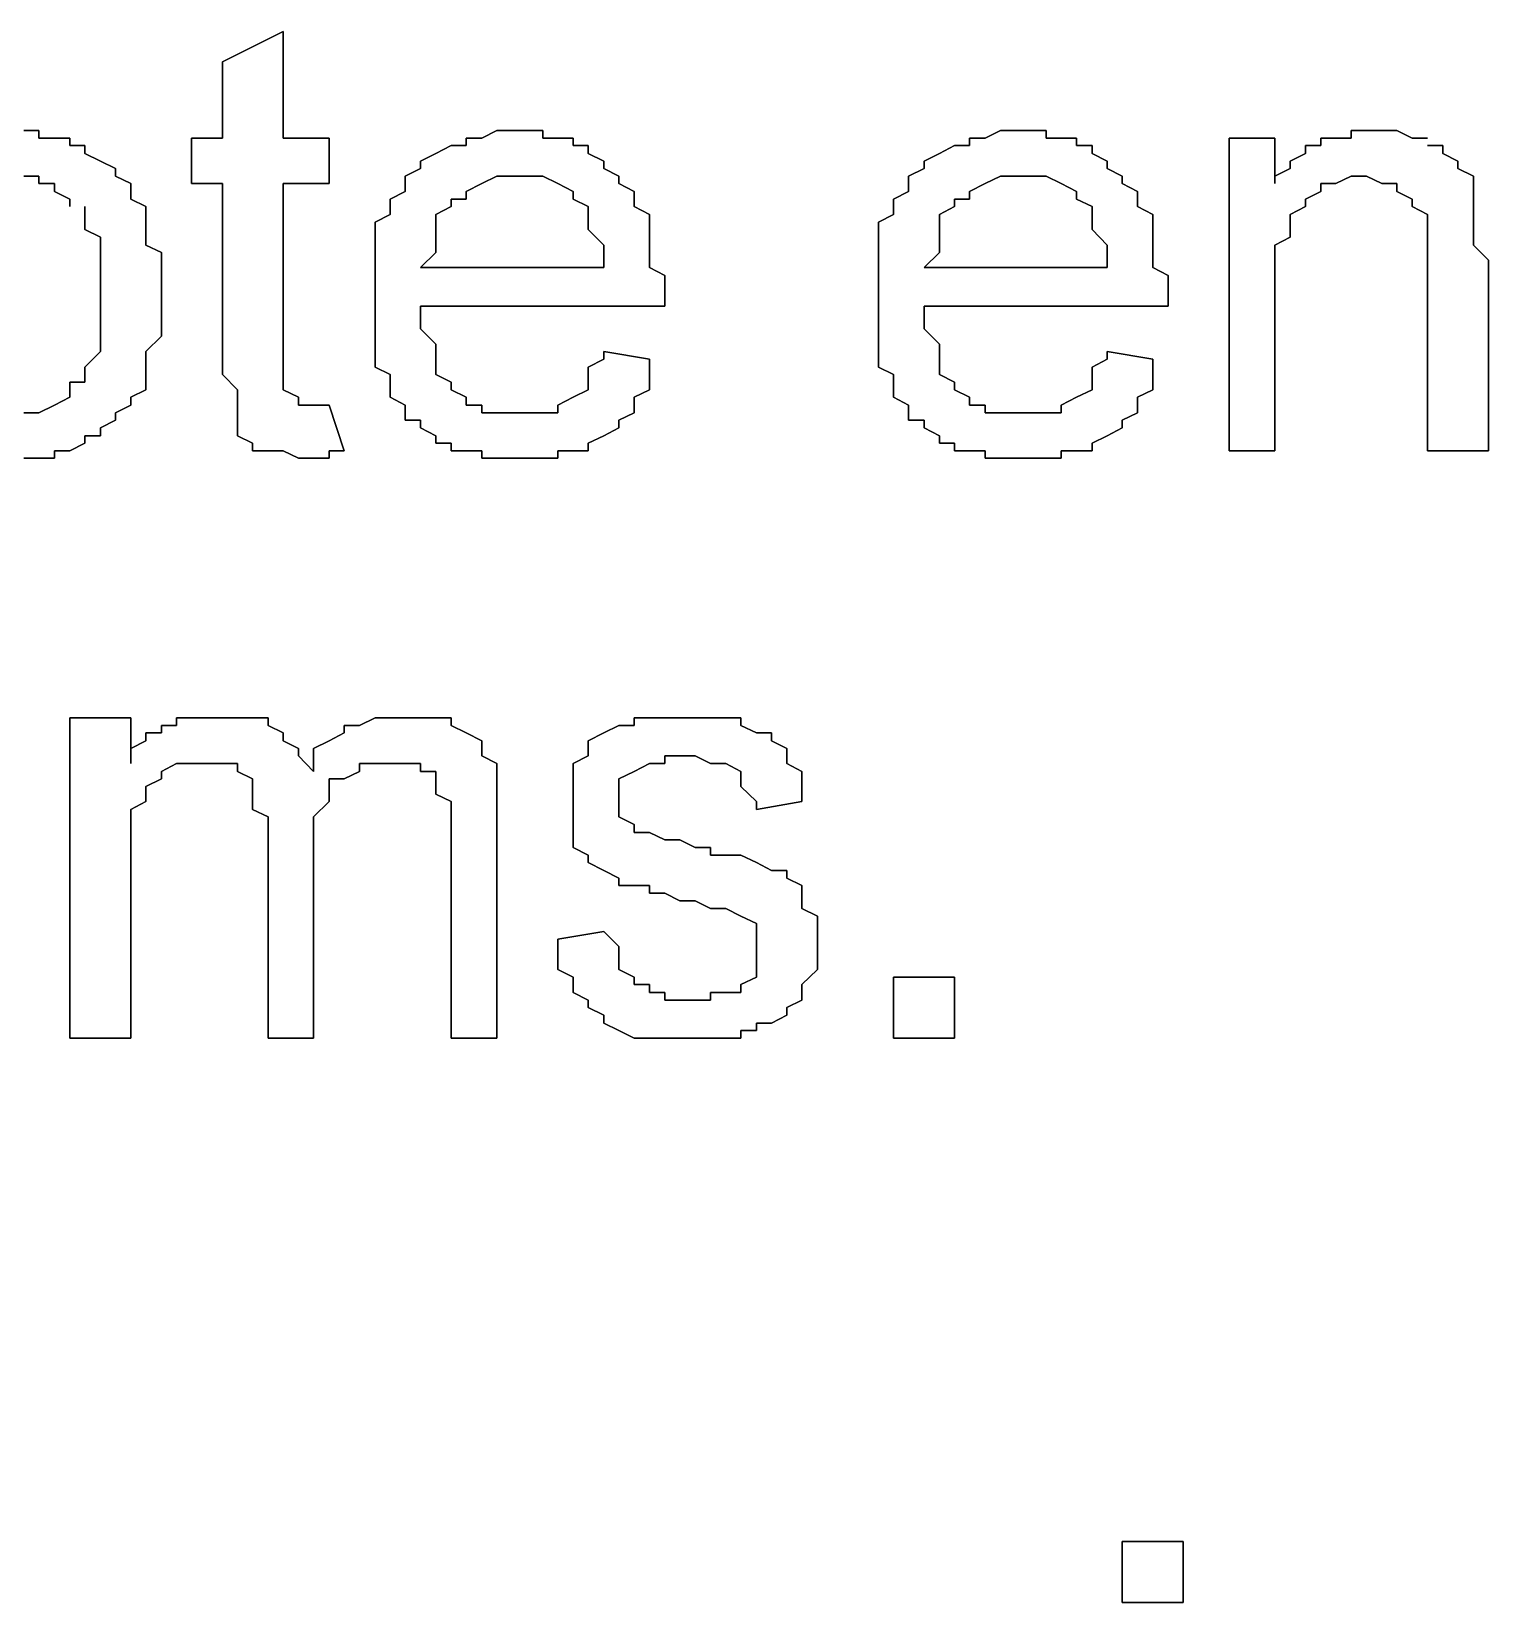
# Model space of a CAD drawing. Header units: metres. Extents: x 2.9 to 42.8, y 1.7 to 28.7.
# Drawn here: x 38.6626 to 38.9996, y 23.7014 to 24.0647 of the extents above; entities that cross this region are included whole.
import ezdxf

# ---------------------------------------------------------------- set-up
doc = ezdxf.new("R2010")
doc.units = ezdxf.units.M
doc.layers.add('GRIS', color=8, linetype='Continuous')

msp = doc.modelspace()

# ---------------------------------------------------------------- linework, layer by layer
at = {"layer": 'GRIS', "lineweight": -3}
for points in [[(38.7209, 24.0647), (38.7068, 24.0577), (38.7209, 24.0647)], [(38.7209, 24.04), (38.7209, 24.0647), (38.7209, 24.04)], [(38.7068, 24.0577), (38.7068, 24.04), (38.7068, 24.0577)], [(38.6644, 24.0418), (38.6609, 24.0418), (38.6644, 24.0418)], [(38.6644, 24.04), (38.6644, 24.0418), (38.6644, 24.04)], [(38.668, 24.04), (38.6644, 24.04), (38.668, 24.04)], [(38.6715, 24.04), (38.668, 24.04), (38.6715, 24.04)], [(38.6715, 24.0383), (38.6715, 24.04), (38.6715, 24.0383)], [(38.7068, 24.04), (38.6997, 24.04), (38.7068, 24.04)], [(38.6997, 24.04), (38.6997, 24.0295), (38.6997, 24.04)], [(38.7315, 24.04), (38.7209, 24.04), (38.7315, 24.04)], [(38.7315, 24.0295), (38.7315, 24.04), (38.7315, 24.0295)], [(38.7668, 24.04), (38.7632, 24.04), (38.7668, 24.04)], [(38.7632, 24.04), (38.7632, 24.0383), (38.7632, 24.04)], [(38.7703, 24.0418), (38.7668, 24.04), (38.7703, 24.0418)], [(38.7738, 24.0418), (38.7703, 24.0418), (38.7738, 24.0418)], [(38.7773, 24.0418), (38.7738, 24.0418), (38.7773, 24.0418)], [(38.7809, 24.0418), (38.7773, 24.0418), (38.7809, 24.0418)], [(38.7809, 24.04), (38.7809, 24.0418), (38.7809, 24.04)], [(38.7844, 24.04), (38.7809, 24.04), (38.7844, 24.04)], [(38.7879, 24.04), (38.7844, 24.04), (38.7879, 24.04)], [(38.7879, 24.0383), (38.7879, 24.04), (38.7879, 24.0383)], [(38.8832, 24.04), (38.8796, 24.04), (38.8832, 24.04)], [(38.8796, 24.04), (38.8796, 24.0383), (38.8796, 24.04)], [(38.8867, 24.0418), (38.8832, 24.04), (38.8867, 24.0418)], [(38.8902, 24.0418), (38.8867, 24.0418), (38.8902, 24.0418)], [(38.8937, 24.0418), (38.8902, 24.0418), (38.8937, 24.0418)], [(38.8973, 24.0418), (38.8937, 24.0418), (38.8973, 24.0418)], [(38.8973, 24.04), (38.8973, 24.0418), (38.8973, 24.04)], [(38.9008, 24.04), (38.8973, 24.04), (38.9008, 24.04)], [(38.9043, 24.04), (38.9008, 24.04), (38.9043, 24.04)], [(38.9043, 24.0383), (38.9043, 24.04), (38.9043, 24.0383)], [(38.9502, 24.04), (38.9396, 24.04), (38.9502, 24.04)], [(38.9396, 24.04), (38.9396, 23.9677), (38.9396, 24.04)], [(38.9502, 24.0295), (38.9502, 24.04), (38.9502, 24.0295)], [(38.9643, 24.04), (38.9608, 24.04), (38.9643, 24.04)], [(38.9608, 24.04), (38.9608, 24.0383), (38.9608, 24.04)], [(38.9678, 24.04), (38.9643, 24.04), (38.9678, 24.04)], [(38.9714, 24.0418), (38.9678, 24.0418), (38.9714, 24.0418)], [(38.9678, 24.0418), (38.9678, 24.04), (38.9678, 24.0418)], [(38.9749, 24.0418), (38.9714, 24.0418), (38.9749, 24.0418)], [(38.9784, 24.0418), (38.9749, 24.0418), (38.9784, 24.0418)], [(38.9819, 24.04), (38.9784, 24.0418), (38.9819, 24.04)], [(38.9855, 24.04), (38.9819, 24.04), (38.9855, 24.04)], [(38.675, 24.0383), (38.6715, 24.0383), (38.675, 24.0383)], [(38.675, 24.0365), (38.675, 24.0383), (38.675, 24.0365)], [(38.6786, 24.0347), (38.675, 24.0365), (38.6786, 24.0347)], [(38.7562, 24.0365), (38.7526, 24.0347), (38.7562, 24.0365)], [(38.7597, 24.0383), (38.7562, 24.0365), (38.7597, 24.0383)], [(38.7632, 24.0383), (38.7597, 24.0383), (38.7632, 24.0383)], [(38.7914, 24.0383), (38.7879, 24.0383), (38.7914, 24.0383)], [(38.7914, 24.0365), (38.7914, 24.0383), (38.7914, 24.0365)], [(38.795, 24.0347), (38.7914, 24.0365), (38.795, 24.0347)], [(38.8726, 24.0365), (38.8691, 24.0347), (38.8726, 24.0365)], [(38.8761, 24.0383), (38.8726, 24.0365), (38.8761, 24.0383)], [(38.8796, 24.0383), (38.8761, 24.0383), (38.8796, 24.0383)], [(38.9079, 24.0383), (38.9043, 24.0383), (38.9079, 24.0383)], [(38.9079, 24.0365), (38.9079, 24.0383), (38.9079, 24.0365)], [(38.9114, 24.0347), (38.9079, 24.0365), (38.9114, 24.0347)], [(38.9573, 24.0365), (38.9537, 24.0347), (38.9573, 24.0365)], [(38.9608, 24.0383), (38.9573, 24.0383), (38.9608, 24.0383)], [(38.9573, 24.0383), (38.9573, 24.0365), (38.9573, 24.0383)], [(38.989, 24.0383), (38.9855, 24.0383), (38.989, 24.0383)], [(38.989, 24.0365), (38.989, 24.0383), (38.989, 24.0365)], [(38.9925, 24.0347), (38.989, 24.0365), (38.9925, 24.0347)], [(38.6821, 24.033), (38.6786, 24.0347), (38.6821, 24.033)], [(38.6821, 24.0312), (38.6821, 24.033), (38.6821, 24.0312)], [(38.7526, 24.033), (38.7491, 24.0312), (38.7526, 24.033)], [(38.7526, 24.0347), (38.7526, 24.033), (38.7526, 24.0347)], [(38.795, 24.033), (38.795, 24.0347), (38.795, 24.033)], [(38.7985, 24.0312), (38.795, 24.033), (38.7985, 24.0312)], [(38.8691, 24.033), (38.8655, 24.0312), (38.8691, 24.033)], [(38.8691, 24.0347), (38.8691, 24.033), (38.8691, 24.0347)], [(38.9114, 24.033), (38.9114, 24.0347), (38.9114, 24.033)], [(38.9149, 24.0312), (38.9114, 24.033), (38.9149, 24.0312)], [(38.9537, 24.033), (38.9502, 24.0312), (38.9537, 24.033)], [(38.9537, 24.0347), (38.9537, 24.033), (38.9537, 24.0347)], [(38.9925, 24.033), (38.9925, 24.0347), (38.9925, 24.033)], [(38.9961, 24.0312), (38.9925, 24.033), (38.9961, 24.0312)], [(38.6609, 24.0312), (38.6644, 24.0312), (38.6609, 24.0312)], [(38.6644, 24.0312), (38.6644, 24.0295), (38.6644, 24.0312)], [(38.6644, 24.0295), (38.668, 24.0295), (38.6644, 24.0295)], [(38.668, 24.0295), (38.668, 24.0277), (38.668, 24.0295)], [(38.6856, 24.0295), (38.6821, 24.0312), (38.6856, 24.0295)], [(38.6856, 24.0277), (38.6856, 24.0295), (38.6856, 24.0277)], [(38.6997, 24.0295), (38.7068, 24.0295), (38.6997, 24.0295)], [(38.7068, 24.0295), (38.7068, 23.9889), (38.7068, 24.0295)], [(38.7209, 23.9871), (38.7209, 24.0295), (38.7209, 23.9871)], [(38.7209, 24.0295), (38.7315, 24.0295), (38.7209, 24.0295)], [(38.7491, 24.0312), (38.7491, 24.0295), (38.7491, 24.0312)], [(38.7491, 24.0295), (38.7491, 24.0277), (38.7491, 24.0295)], [(38.7632, 24.0277), (38.7668, 24.0295), (38.7632, 24.0277)], [(38.7668, 24.0295), (38.7703, 24.0312), (38.7668, 24.0295)], [(38.7703, 24.0312), (38.7738, 24.0312), (38.7703, 24.0312)], [(38.7738, 24.0312), (38.7773, 24.0312), (38.7738, 24.0312)], [(38.7773, 24.0312), (38.7809, 24.0312), (38.7773, 24.0312)], [(38.7809, 24.0312), (38.7844, 24.0295), (38.7809, 24.0312)], [(38.7844, 24.0295), (38.7879, 24.0277), (38.7844, 24.0295)], [(38.7985, 24.0295), (38.7985, 24.0312), (38.7985, 24.0295)], [(38.802, 24.0277), (38.7985, 24.0295), (38.802, 24.0277)], [(38.8655, 24.0312), (38.8655, 24.0295), (38.8655, 24.0312)], [(38.8655, 24.0295), (38.8655, 24.0277), (38.8655, 24.0295)], [(38.8796, 24.0277), (38.8832, 24.0295), (38.8796, 24.0277)], [(38.8832, 24.0295), (38.8867, 24.0312), (38.8832, 24.0295)], [(38.8867, 24.0312), (38.8902, 24.0312), (38.8867, 24.0312)], [(38.8902, 24.0312), (38.8937, 24.0312), (38.8902, 24.0312)], [(38.8937, 24.0312), (38.8973, 24.0312), (38.8937, 24.0312)], [(38.8973, 24.0312), (38.9008, 24.0295), (38.8973, 24.0312)], [(38.9008, 24.0295), (38.9043, 24.0277), (38.9008, 24.0295)], [(38.9149, 24.0295), (38.9149, 24.0312), (38.9149, 24.0295)], [(38.9184, 24.0277), (38.9149, 24.0295), (38.9184, 24.0277)], [(38.9502, 24.0312), (38.9502, 24.0295), (38.9502, 24.0312)], [(38.9608, 24.0277), (38.9608, 24.0295), (38.9608, 24.0277)], [(38.9608, 24.0295), (38.9643, 24.0295), (38.9608, 24.0295)], [(38.9643, 24.0295), (38.9678, 24.0312), (38.9643, 24.0295)], [(38.9678, 24.0312), (38.9714, 24.0312), (38.9678, 24.0312)], [(38.9714, 24.0312), (38.9749, 24.0295), (38.9714, 24.0312)], [(38.9749, 24.0295), (38.9784, 24.0295), (38.9749, 24.0295)], [(38.9784, 24.0295), (38.9784, 24.0277), (38.9784, 24.0295)], [(38.9961, 24.0295), (38.9961, 24.0312), (38.9961, 24.0295)], [(38.9961, 24.0259), (38.9961, 24.0295), (38.9961, 24.0259)], [(38.668, 24.0277), (38.6715, 24.0259), (38.668, 24.0277)], [(38.6715, 24.0259), (38.6715, 24.0242), (38.6715, 24.0259)], [(38.6856, 24.0259), (38.6856, 24.0277), (38.6856, 24.0259)], [(38.6891, 24.0242), (38.6856, 24.0259), (38.6891, 24.0242)], [(38.7491, 24.0277), (38.7456, 24.0259), (38.7491, 24.0277)], [(38.7456, 24.0259), (38.7456, 24.0242), (38.7456, 24.0259)], [(38.7597, 24.0242), (38.7597, 24.0259), (38.7597, 24.0242)], [(38.7597, 24.0259), (38.7632, 24.0259), (38.7597, 24.0259)], [(38.7632, 24.0259), (38.7632, 24.0277), (38.7632, 24.0259)], [(38.7879, 24.0277), (38.7879, 24.0259), (38.7879, 24.0277)], [(38.7879, 24.0259), (38.7914, 24.0242), (38.7879, 24.0259)], [(38.802, 24.0259), (38.802, 24.0277), (38.802, 24.0259)], [(38.802, 24.0242), (38.802, 24.0259), (38.802, 24.0242)], [(38.8655, 24.0277), (38.862, 24.0259), (38.8655, 24.0277)], [(38.862, 24.0259), (38.862, 24.0242), (38.862, 24.0259)], [(38.8761, 24.0242), (38.8761, 24.0259), (38.8761, 24.0242)], [(38.8761, 24.0259), (38.8796, 24.0259), (38.8761, 24.0259)], [(38.8796, 24.0259), (38.8796, 24.0277), (38.8796, 24.0259)], [(38.9043, 24.0277), (38.9043, 24.0259), (38.9043, 24.0277)], [(38.9043, 24.0259), (38.9079, 24.0242), (38.9043, 24.0259)], [(38.9184, 24.0259), (38.9184, 24.0277), (38.9184, 24.0259)], [(38.9184, 24.0242), (38.9184, 24.0259), (38.9184, 24.0242)], [(38.9573, 24.0259), (38.9608, 24.0277), (38.9573, 24.0259)], [(38.9573, 24.0242), (38.9573, 24.0259), (38.9573, 24.0242)], [(38.9784, 24.0277), (38.9819, 24.0259), (38.9784, 24.0277)], [(38.9819, 24.0259), (38.9819, 24.0242), (38.9819, 24.0259)], [(38.9961, 24.0242), (38.9961, 24.0259), (38.9961, 24.0242)], [(38.675, 24.0242), (38.675, 24.0224), (38.675, 24.0242)], [(38.675, 24.0224), (38.675, 24.0206), (38.675, 24.0224)], [(38.6891, 24.0224), (38.6891, 24.0242), (38.6891, 24.0224)], [(38.6891, 24.0206), (38.6891, 24.0224), (38.6891, 24.0206)], [(38.7456, 24.0224), (38.7421, 24.0206), (38.7456, 24.0224)], [(38.7456, 24.0242), (38.7456, 24.0224), (38.7456, 24.0242)], [(38.7562, 24.0224), (38.7597, 24.0242), (38.7562, 24.0224)], [(38.7562, 24.0206), (38.7562, 24.0224), (38.7562, 24.0206)], [(38.7914, 24.0242), (38.7914, 24.0224), (38.7914, 24.0242)], [(38.7914, 24.0224), (38.7914, 24.0206), (38.7914, 24.0224)], [(38.8056, 24.0224), (38.802, 24.0242), (38.8056, 24.0224)], [(38.8056, 24.0206), (38.8056, 24.0224), (38.8056, 24.0206)], [(38.862, 24.0224), (38.8585, 24.0206), (38.862, 24.0224)], [(38.862, 24.0242), (38.862, 24.0224), (38.862, 24.0242)], [(38.8726, 24.0224), (38.8761, 24.0242), (38.8726, 24.0224)], [(38.8726, 24.0206), (38.8726, 24.0224), (38.8726, 24.0206)], [(38.9079, 24.0242), (38.9079, 24.0224), (38.9079, 24.0242)], [(38.9079, 24.0224), (38.9079, 24.0206), (38.9079, 24.0224)], [(38.922, 24.0224), (38.9184, 24.0242), (38.922, 24.0224)], [(38.922, 24.0206), (38.922, 24.0224), (38.922, 24.0206)], [(38.9537, 24.0224), (38.9573, 24.0242), (38.9537, 24.0224)], [(38.9537, 24.0206), (38.9537, 24.0224), (38.9537, 24.0206)], [(38.9819, 24.0242), (38.9855, 24.0224), (38.9819, 24.0242)], [(38.9855, 24.0224), (38.9855, 24.0206), (38.9855, 24.0224)], [(38.9961, 24.0224), (38.9961, 24.0242), (38.9961, 24.0224)], [(38.9961, 24.0206), (38.9961, 24.0224), (38.9961, 24.0206)], [(38.675, 24.0206), (38.675, 24.0189), (38.675, 24.0206)], [(38.675, 24.0189), (38.6786, 24.0171), (38.675, 24.0189)], [(38.6891, 24.0189), (38.6891, 24.0206), (38.6891, 24.0189)], [(38.6891, 24.0153), (38.6891, 24.0189), (38.6891, 24.0153)], [(38.7421, 24.0206), (38.7421, 24.0189), (38.7421, 24.0206)], [(38.7421, 24.0189), (38.7421, 24.0153), (38.7421, 24.0189)], [(38.7562, 24.0189), (38.7562, 24.0206), (38.7562, 24.0189)], [(38.7562, 24.0153), (38.7562, 24.0189), (38.7562, 24.0153)], [(38.7914, 24.0206), (38.7914, 24.0189), (38.7914, 24.0206)], [(38.7914, 24.0189), (38.795, 24.0153), (38.7914, 24.0189)], [(38.8056, 24.0189), (38.8056, 24.0206), (38.8056, 24.0189)], [(38.8056, 24.0153), (38.8056, 24.0189), (38.8056, 24.0153)], [(38.8585, 24.0206), (38.8585, 24.0189), (38.8585, 24.0206)], [(38.8585, 24.0189), (38.8585, 24.0153), (38.8585, 24.0189)], [(38.8726, 24.0189), (38.8726, 24.0206), (38.8726, 24.0189)], [(38.8726, 24.0153), (38.8726, 24.0189), (38.8726, 24.0153)], [(38.9079, 24.0206), (38.9079, 24.0189), (38.9079, 24.0206)], [(38.9079, 24.0189), (38.9114, 24.0153), (38.9079, 24.0189)], [(38.922, 24.0189), (38.922, 24.0206), (38.922, 24.0189)], [(38.922, 24.0153), (38.922, 24.0189), (38.922, 24.0153)], [(38.9537, 24.0189), (38.9537, 24.0206), (38.9537, 24.0189)], [(38.9537, 24.0171), (38.9537, 24.0189), (38.9537, 24.0171)], [(38.9855, 24.0206), (38.9855, 24.0189), (38.9855, 24.0206)], [(38.9855, 24.0189), (38.9855, 24.0171), (38.9855, 24.0189)], [(38.9961, 24.0171), (38.9961, 24.0206), (38.9961, 24.0171)], [(38.6786, 24.0171), (38.6786, 24.0153), (38.6786, 24.0171)], [(38.6786, 24.0153), (38.6786, 24.0118), (38.6786, 24.0153)], [(38.6927, 24.0136), (38.6891, 24.0153), (38.6927, 24.0136)], [(38.7421, 24.0153), (38.7421, 24.0136), (38.7421, 24.0153)], [(38.7562, 24.0136), (38.7562, 24.0153), (38.7562, 24.0136)], [(38.795, 24.0153), (38.795, 24.0136), (38.795, 24.0153)], [(38.8056, 24.0136), (38.8056, 24.0153), (38.8056, 24.0136)], [(38.8585, 24.0153), (38.8585, 24.0136), (38.8585, 24.0153)], [(38.8726, 24.0136), (38.8726, 24.0153), (38.8726, 24.0136)], [(38.9114, 24.0153), (38.9114, 24.0136), (38.9114, 24.0153)], [(38.922, 24.0136), (38.922, 24.0153), (38.922, 24.0136)], [(38.9502, 24.0153), (38.9537, 24.0171), (38.9502, 24.0153)], [(38.9502, 24.0118), (38.9502, 24.0153), (38.9502, 24.0118)], [(38.9855, 24.0171), (38.9855, 24.0136), (38.9855, 24.0171)], [(38.9961, 24.0153), (38.9961, 24.0171), (38.9961, 24.0153)], [(38.9996, 24.0118), (38.9961, 24.0153), (38.9996, 24.0118)], [(38.6786, 24.0118), (38.6786, 24.0101), (38.6786, 24.0118)], [(38.6927, 24.0118), (38.6927, 24.0136), (38.6927, 24.0118)], [(38.6927, 24.0083), (38.6927, 24.0118), (38.6927, 24.0083)], [(38.7421, 24.0136), (38.7421, 24.0118), (38.7421, 24.0136)], [(38.7421, 24.0118), (38.7421, 24.0083), (38.7421, 24.0118)], [(38.7526, 24.0101), (38.7562, 24.0136), (38.7526, 24.0101)], [(38.795, 24.0136), (38.795, 24.0101), (38.795, 24.0136)], [(38.8056, 24.0101), (38.8056, 24.0136), (38.8056, 24.0101)], [(38.8585, 24.0136), (38.8585, 24.0118), (38.8585, 24.0136)], [(38.8585, 24.0118), (38.8585, 24.0083), (38.8585, 24.0118)], [(38.8691, 24.0101), (38.8726, 24.0136), (38.8691, 24.0101)], [(38.9114, 24.0136), (38.9114, 24.0101), (38.9114, 24.0136)], [(38.922, 24.0101), (38.922, 24.0136), (38.922, 24.0101)], [(38.9502, 24.0083), (38.9502, 24.0118), (38.9502, 24.0083)], [(38.9855, 24.0136), (38.9855, 24.0118), (38.9855, 24.0136)], [(38.9855, 24.0118), (38.9855, 23.9677), (38.9855, 24.0118)], [(38.9996, 23.9677), (38.9996, 24.0118), (38.9996, 23.9677)], [(38.6786, 24.0101), (38.6786, 24.0065), (38.6786, 24.0101)], [(38.6927, 24.0065), (38.6927, 24.0083), (38.6927, 24.0065)], [(38.7421, 24.0083), (38.7421, 24.0065), (38.7421, 24.0083)], [(38.795, 24.0101), (38.7526, 24.0101), (38.795, 24.0101)], [(38.8091, 24.0083), (38.8056, 24.0101), (38.8091, 24.0083)], [(38.8091, 24.0048), (38.8091, 24.0083), (38.8091, 24.0048)], [(38.8585, 24.0083), (38.8585, 24.0065), (38.8585, 24.0083)], [(38.9114, 24.0101), (38.8691, 24.0101), (38.9114, 24.0101)], [(38.9255, 24.0083), (38.922, 24.0101), (38.9255, 24.0083)], [(38.9255, 24.0048), (38.9255, 24.0083), (38.9255, 24.0048)], [(38.9502, 24.0065), (38.9502, 24.0083), (38.9502, 24.0065)], [(38.6786, 24.0065), (38.6786, 24.0048), (38.6786, 24.0065)], [(38.6786, 24.0048), (38.6786, 24.003), (38.6786, 24.0048)], [(38.6927, 24.0048), (38.6927, 24.0065), (38.6927, 24.0048)], [(38.6927, 24.0012), (38.6927, 24.0048), (38.6927, 24.0012)], [(38.7421, 24.0065), (38.7421, 24.003), (38.7421, 24.0065)], [(38.8091, 24.003), (38.8091, 24.0048), (38.8091, 24.003)], [(38.8585, 24.0065), (38.8585, 24.003), (38.8585, 24.0065)], [(38.9255, 24.003), (38.9255, 24.0048), (38.9255, 24.003)], [(38.9502, 23.9677), (38.9502, 24.0065), (38.9502, 23.9677)], [(38.6786, 24.003), (38.6786, 23.9995), (38.6786, 24.003)], [(38.6927, 23.9995), (38.6927, 24.0012), (38.6927, 23.9995)], [(38.7421, 24.003), (38.7421, 24.0012), (38.7421, 24.003)], [(38.7421, 24.0012), (38.7421, 23.9995), (38.7421, 24.0012)], [(38.7526, 23.9977), (38.7526, 24.0012), (38.7526, 23.9977)], [(38.7526, 24.0012), (38.8091, 24.0012), (38.7526, 24.0012)], [(38.8091, 24.0012), (38.8091, 24.003), (38.8091, 24.0012)], [(38.8585, 24.003), (38.8585, 24.0012), (38.8585, 24.003)], [(38.8585, 24.0012), (38.8585, 23.9995), (38.8585, 24.0012)], [(38.8691, 23.9977), (38.8691, 24.0012), (38.8691, 23.9977)], [(38.8691, 24.0012), (38.9255, 24.0012), (38.8691, 24.0012)], [(38.9255, 24.0012), (38.9255, 24.003), (38.9255, 24.0012)], [(38.6786, 23.9995), (38.6786, 23.9977), (38.6786, 23.9995)], [(38.6786, 23.9977), (38.6786, 23.9942), (38.6786, 23.9977)], [(38.6927, 23.9959), (38.6927, 23.9995), (38.6927, 23.9959)], [(38.7421, 23.9995), (38.7421, 23.9959), (38.7421, 23.9995)], [(38.7526, 23.9959), (38.7526, 23.9977), (38.7526, 23.9959)], [(38.8585, 23.9995), (38.8585, 23.9959), (38.8585, 23.9995)], [(38.8691, 23.9959), (38.8691, 23.9977), (38.8691, 23.9959)], [(38.6786, 23.9942), (38.6786, 23.9924), (38.6786, 23.9942)], [(38.6786, 23.9924), (38.6786, 23.9907), (38.6786, 23.9924)], [(38.6891, 23.9907), (38.6927, 23.9942), (38.6891, 23.9907)], [(38.6927, 23.9942), (38.6927, 23.9959), (38.6927, 23.9942)], [(38.7421, 23.9959), (38.7421, 23.9942), (38.7421, 23.9959)], [(38.7421, 23.9942), (38.7421, 23.9907), (38.7421, 23.9942)], [(38.7562, 23.9924), (38.7526, 23.9959), (38.7562, 23.9924)], [(38.7562, 23.9907), (38.7562, 23.9924), (38.7562, 23.9907)], [(38.8585, 23.9959), (38.8585, 23.9942), (38.8585, 23.9959)], [(38.8585, 23.9942), (38.8585, 23.9907), (38.8585, 23.9942)], [(38.8726, 23.9924), (38.8691, 23.9959), (38.8726, 23.9924)], [(38.8726, 23.9907), (38.8726, 23.9924), (38.8726, 23.9907)], [(38.6786, 23.9907), (38.675, 23.9871), (38.6786, 23.9907)], [(38.6891, 23.9889), (38.6891, 23.9907), (38.6891, 23.9889)], [(38.6891, 23.9871), (38.6891, 23.9889), (38.6891, 23.9871)], [(38.7068, 23.9889), (38.7068, 23.9854), (38.7068, 23.9889)], [(38.7421, 23.9907), (38.7421, 23.9889), (38.7421, 23.9907)], [(38.7421, 23.9889), (38.7421, 23.9871), (38.7421, 23.9889)], [(38.7562, 23.9889), (38.7562, 23.9907), (38.7562, 23.9889)], [(38.7562, 23.9854), (38.7562, 23.9889), (38.7562, 23.9854)], [(38.795, 23.9889), (38.7914, 23.9871), (38.795, 23.9889)], [(38.795, 23.9907), (38.795, 23.9889), (38.795, 23.9907)], [(38.8056, 23.9889), (38.795, 23.9907), (38.8056, 23.9889)], [(38.8056, 23.9871), (38.8056, 23.9889), (38.8056, 23.9871)], [(38.8585, 23.9907), (38.8585, 23.9889), (38.8585, 23.9907)], [(38.8585, 23.9889), (38.8585, 23.9871), (38.8585, 23.9889)], [(38.8726, 23.9889), (38.8726, 23.9907), (38.8726, 23.9889)], [(38.8726, 23.9854), (38.8726, 23.9889), (38.8726, 23.9854)], [(38.9114, 23.9889), (38.9079, 23.9871), (38.9114, 23.9889)], [(38.9114, 23.9907), (38.9114, 23.9889), (38.9114, 23.9907)], [(38.922, 23.9889), (38.9114, 23.9907), (38.922, 23.9889)], [(38.922, 23.9871), (38.922, 23.9889), (38.922, 23.9871)], [(38.675, 23.9871), (38.675, 23.9854), (38.675, 23.9871)], [(38.675, 23.9854), (38.675, 23.9836), (38.675, 23.9854)], [(38.6891, 23.9854), (38.6891, 23.9871), (38.6891, 23.9854)], [(38.6891, 23.9836), (38.6891, 23.9854), (38.6891, 23.9836)], [(38.7068, 23.9854), (38.7103, 23.9818), (38.7068, 23.9854)], [(38.7209, 23.9854), (38.7209, 23.9871), (38.7209, 23.9854)], [(38.7209, 23.9818), (38.7209, 23.9854), (38.7209, 23.9818)], [(38.7421, 23.9871), (38.7456, 23.9854), (38.7421, 23.9871)], [(38.7456, 23.9854), (38.7456, 23.9818), (38.7456, 23.9854)], [(38.7597, 23.9836), (38.7562, 23.9854), (38.7597, 23.9836)], [(38.7914, 23.9871), (38.7914, 23.9836), (38.7914, 23.9871)], [(38.8056, 23.9836), (38.8056, 23.9871), (38.8056, 23.9836)], [(38.8585, 23.9871), (38.862, 23.9854), (38.8585, 23.9871)], [(38.862, 23.9854), (38.862, 23.9818), (38.862, 23.9854)], [(38.8761, 23.9836), (38.8726, 23.9854), (38.8761, 23.9836)], [(38.9079, 23.9871), (38.9079, 23.9836), (38.9079, 23.9871)], [(38.922, 23.9836), (38.922, 23.9871), (38.922, 23.9836)], [(38.675, 23.9836), (38.6715, 23.9836), (38.675, 23.9836)], [(38.6715, 23.9836), (38.6715, 23.9818), (38.6715, 23.9836)], [(38.6715, 23.9818), (38.6715, 23.9801), (38.6715, 23.9818)], [(38.6856, 23.9801), (38.6891, 23.9818), (38.6856, 23.9801)], [(38.6891, 23.9818), (38.6891, 23.9836), (38.6891, 23.9818)], [(38.7103, 23.9818), (38.7103, 23.9801), (38.7103, 23.9818)], [(38.7244, 23.9801), (38.7209, 23.9818), (38.7244, 23.9801)], [(38.7456, 23.9818), (38.7456, 23.9801), (38.7456, 23.9818)], [(38.7597, 23.9818), (38.7597, 23.9836), (38.7597, 23.9818)], [(38.7632, 23.9801), (38.7597, 23.9818), (38.7632, 23.9801)], [(38.7914, 23.9818), (38.7879, 23.9801), (38.7914, 23.9818)], [(38.7914, 23.9836), (38.7914, 23.9818), (38.7914, 23.9836)], [(38.802, 23.9801), (38.8056, 23.9818), (38.802, 23.9801)], [(38.8056, 23.9818), (38.8056, 23.9836), (38.8056, 23.9818)], [(38.862, 23.9818), (38.862, 23.9801), (38.862, 23.9818)], [(38.8761, 23.9818), (38.8761, 23.9836), (38.8761, 23.9818)], [(38.8796, 23.9801), (38.8761, 23.9818), (38.8796, 23.9801)], [(38.9079, 23.9818), (38.9043, 23.9801), (38.9079, 23.9818)], [(38.9079, 23.9836), (38.9079, 23.9818), (38.9079, 23.9836)], [(38.9184, 23.9801), (38.922, 23.9818), (38.9184, 23.9801)], [(38.922, 23.9818), (38.922, 23.9836), (38.922, 23.9818)], [(38.668, 23.9783), (38.6644, 23.9765), (38.668, 23.9783)], [(38.6715, 23.9801), (38.668, 23.9783), (38.6715, 23.9801)], [(38.6821, 23.9765), (38.6856, 23.9783), (38.6821, 23.9765)], [(38.6856, 23.9783), (38.6856, 23.9801), (38.6856, 23.9783)], [(38.7103, 23.9801), (38.7103, 23.9765), (38.7103, 23.9801)], [(38.7244, 23.9783), (38.7244, 23.9801), (38.7244, 23.9783)], [(38.7279, 23.9783), (38.7244, 23.9783), (38.7279, 23.9783)], [(38.7315, 23.9783), (38.7279, 23.9783), (38.7315, 23.9783)], [(38.735, 23.9677), (38.7315, 23.9783), (38.735, 23.9677)], [(38.7456, 23.9801), (38.7491, 23.9783), (38.7456, 23.9801)], [(38.7491, 23.9783), (38.7491, 23.9765), (38.7491, 23.9783)], [(38.7632, 23.9783), (38.7632, 23.9801), (38.7632, 23.9783)], [(38.7668, 23.9783), (38.7632, 23.9783), (38.7668, 23.9783)], [(38.7668, 23.9765), (38.7668, 23.9783), (38.7668, 23.9765)], [(38.7879, 23.9801), (38.7844, 23.9783), (38.7879, 23.9801)], [(38.7844, 23.9783), (38.7844, 23.9765), (38.7844, 23.9783)], [(38.802, 23.9783), (38.802, 23.9801), (38.802, 23.9783)], [(38.802, 23.9765), (38.802, 23.9783), (38.802, 23.9765)], [(38.862, 23.9801), (38.8655, 23.9783), (38.862, 23.9801)], [(38.8655, 23.9783), (38.8655, 23.9765), (38.8655, 23.9783)], [(38.8796, 23.9783), (38.8796, 23.9801), (38.8796, 23.9783)], [(38.8832, 23.9783), (38.8796, 23.9783), (38.8832, 23.9783)], [(38.8832, 23.9765), (38.8832, 23.9783), (38.8832, 23.9765)], [(38.9043, 23.9801), (38.9008, 23.9783), (38.9043, 23.9801)], [(38.9008, 23.9783), (38.9008, 23.9765), (38.9008, 23.9783)], [(38.9184, 23.9783), (38.9184, 23.9801), (38.9184, 23.9783)], [(38.9184, 23.9765), (38.9184, 23.9783), (38.9184, 23.9765)], [(38.6644, 23.9765), (38.6609, 23.9765), (38.6644, 23.9765)], [(38.6786, 23.973), (38.6821, 23.9748), (38.6786, 23.973)], [(38.6821, 23.9748), (38.6821, 23.9765), (38.6821, 23.9748)], [(38.7103, 23.9765), (38.7103, 23.9748), (38.7103, 23.9765)], [(38.7103, 23.9748), (38.7103, 23.973), (38.7103, 23.9748)], [(38.7491, 23.9765), (38.7491, 23.9748), (38.7491, 23.9765)], [(38.7491, 23.9748), (38.7526, 23.9748), (38.7491, 23.9748)], [(38.7526, 23.9748), (38.7526, 23.973), (38.7526, 23.9748)], [(38.7703, 23.9765), (38.7668, 23.9765), (38.7703, 23.9765)], [(38.7738, 23.9765), (38.7703, 23.9765), (38.7738, 23.9765)], [(38.7773, 23.9765), (38.7738, 23.9765), (38.7773, 23.9765)], [(38.7809, 23.9765), (38.7773, 23.9765), (38.7809, 23.9765)], [(38.7844, 23.9765), (38.7809, 23.9765), (38.7844, 23.9765)], [(38.7985, 23.9748), (38.802, 23.9765), (38.7985, 23.9748)], [(38.7985, 23.973), (38.7985, 23.9748), (38.7985, 23.973)], [(38.8655, 23.9765), (38.8655, 23.9748), (38.8655, 23.9765)], [(38.8655, 23.9748), (38.8691, 23.9748), (38.8655, 23.9748)], [(38.8691, 23.9748), (38.8691, 23.973), (38.8691, 23.9748)], [(38.8867, 23.9765), (38.8832, 23.9765), (38.8867, 23.9765)], [(38.8902, 23.9765), (38.8867, 23.9765), (38.8902, 23.9765)], [(38.8937, 23.9765), (38.8902, 23.9765), (38.8937, 23.9765)], [(38.8973, 23.9765), (38.8937, 23.9765), (38.8973, 23.9765)], [(38.9008, 23.9765), (38.8973, 23.9765), (38.9008, 23.9765)], [(38.9149, 23.9748), (38.9184, 23.9765), (38.9149, 23.9748)], [(38.9149, 23.973), (38.9149, 23.9748), (38.9149, 23.973)], [(38.675, 23.9695), (38.675, 23.9712), (38.675, 23.9695)], [(38.675, 23.9712), (38.6786, 23.9712), (38.675, 23.9712)], [(38.6786, 23.9712), (38.6786, 23.973), (38.6786, 23.9712)], [(38.7103, 23.973), (38.7103, 23.9712), (38.7103, 23.973)], [(38.7103, 23.9712), (38.7138, 23.9695), (38.7103, 23.9712)], [(38.7526, 23.973), (38.7562, 23.9712), (38.7526, 23.973)], [(38.7562, 23.9712), (38.7562, 23.9695), (38.7562, 23.9712)], [(38.7914, 23.9695), (38.795, 23.9712), (38.7914, 23.9695)], [(38.795, 23.9712), (38.7985, 23.973), (38.795, 23.9712)], [(38.8691, 23.973), (38.8726, 23.9712), (38.8691, 23.973)], [(38.8726, 23.9712), (38.8726, 23.9695), (38.8726, 23.9712)], [(38.9079, 23.9695), (38.9114, 23.9712), (38.9079, 23.9695)], [(38.9114, 23.9712), (38.9149, 23.973), (38.9114, 23.9712)], [(38.668, 23.966), (38.668, 23.9677), (38.668, 23.966)], [(38.668, 23.9677), (38.6715, 23.9677), (38.668, 23.9677)], [(38.6715, 23.9677), (38.675, 23.9695), (38.6715, 23.9677)], [(38.7138, 23.9695), (38.7138, 23.9677), (38.7138, 23.9695)], [(38.7138, 23.9677), (38.7174, 23.9677), (38.7138, 23.9677)], [(38.7174, 23.9677), (38.7209, 23.9677), (38.7174, 23.9677)], [(38.7209, 23.9677), (38.7244, 23.966), (38.7209, 23.9677)], [(38.7315, 23.966), (38.7315, 23.9677), (38.7315, 23.966)], [(38.7315, 23.9677), (38.735, 23.9677), (38.7315, 23.9677)], [(38.7562, 23.9695), (38.7597, 23.9695), (38.7562, 23.9695)], [(38.7597, 23.9695), (38.7597, 23.9677), (38.7597, 23.9695)], [(38.7597, 23.9677), (38.7632, 23.9677), (38.7597, 23.9677)], [(38.7632, 23.9677), (38.7668, 23.9677), (38.7632, 23.9677)], [(38.7668, 23.9677), (38.7668, 23.966), (38.7668, 23.9677)], [(38.7844, 23.966), (38.7844, 23.9677), (38.7844, 23.966)], [(38.7844, 23.9677), (38.7879, 23.9677), (38.7844, 23.9677)], [(38.7879, 23.9677), (38.7914, 23.9677), (38.7879, 23.9677)], [(38.7914, 23.9677), (38.7914, 23.9695), (38.7914, 23.9677)], [(38.8726, 23.9695), (38.8761, 23.9695), (38.8726, 23.9695)], [(38.8761, 23.9695), (38.8761, 23.9677), (38.8761, 23.9695)], [(38.8761, 23.9677), (38.8796, 23.9677), (38.8761, 23.9677)], [(38.8796, 23.9677), (38.8832, 23.9677), (38.8796, 23.9677)], [(38.8832, 23.9677), (38.8832, 23.966), (38.8832, 23.9677)], [(38.9008, 23.966), (38.9008, 23.9677), (38.9008, 23.966)], [(38.9008, 23.9677), (38.9043, 23.9677), (38.9008, 23.9677)], [(38.9043, 23.9677), (38.9079, 23.9677), (38.9043, 23.9677)], [(38.9079, 23.9677), (38.9079, 23.9695), (38.9079, 23.9677)], [(38.9396, 23.9677), (38.9502, 23.9677), (38.9396, 23.9677)], [(38.9855, 23.9677), (38.9996, 23.9677), (38.9855, 23.9677)], [(38.6609, 23.966), (38.6644, 23.966), (38.6609, 23.966)], [(38.6644, 23.966), (38.668, 23.966), (38.6644, 23.966)], [(38.7244, 23.966), (38.7279, 23.966), (38.7244, 23.966)], [(38.7279, 23.966), (38.7315, 23.966), (38.7279, 23.966)], [(38.7668, 23.966), (38.7703, 23.966), (38.7668, 23.966)], [(38.7703, 23.966), (38.7738, 23.966), (38.7703, 23.966)], [(38.7738, 23.966), (38.7773, 23.966), (38.7738, 23.966)], [(38.7773, 23.966), (38.7809, 23.966), (38.7773, 23.966)], [(38.7809, 23.966), (38.7844, 23.966), (38.7809, 23.966)], [(38.8832, 23.966), (38.8867, 23.966), (38.8832, 23.966)], [(38.8867, 23.966), (38.8902, 23.966), (38.8867, 23.966)], [(38.8902, 23.966), (38.8937, 23.966), (38.8902, 23.966)], [(38.8937, 23.966), (38.8973, 23.966), (38.8937, 23.966)], [(38.8973, 23.966), (38.9008, 23.966), (38.8973, 23.966)], [(38.6856, 23.906), (38.6715, 23.906), (38.6856, 23.906)], [(38.6715, 23.906), (38.6715, 23.8319), (38.6715, 23.906)], [(38.6856, 23.8954), (38.6856, 23.906), (38.6856, 23.8954)], [(38.6997, 23.906), (38.6962, 23.906), (38.6997, 23.906)], [(38.6962, 23.906), (38.6962, 23.9042), (38.6962, 23.906)], [(38.7032, 23.906), (38.6997, 23.906), (38.7032, 23.906)], [(38.7068, 23.906), (38.7032, 23.906), (38.7068, 23.906)], [(38.7103, 23.906), (38.7068, 23.906), (38.7103, 23.906)], [(38.7138, 23.906), (38.7103, 23.906), (38.7138, 23.906)], [(38.7174, 23.906), (38.7138, 23.906), (38.7174, 23.906)], [(38.7174, 23.9042), (38.7174, 23.906), (38.7174, 23.9042)], [(38.7421, 23.906), (38.7385, 23.9042), (38.7421, 23.906)], [(38.7456, 23.906), (38.7421, 23.906), (38.7456, 23.906)], [(38.7491, 23.906), (38.7456, 23.906), (38.7491, 23.906)], [(38.7526, 23.906), (38.7491, 23.906), (38.7526, 23.906)], [(38.7562, 23.906), (38.7526, 23.906), (38.7562, 23.906)], [(38.7597, 23.906), (38.7562, 23.906), (38.7597, 23.906)], [(38.7597, 23.9042), (38.7597, 23.906), (38.7597, 23.9042)], [(38.8056, 23.906), (38.802, 23.906), (38.8056, 23.906)], [(38.802, 23.906), (38.802, 23.9042), (38.802, 23.906)], [(38.8091, 23.906), (38.8056, 23.906), (38.8091, 23.906)], [(38.8126, 23.906), (38.8091, 23.906), (38.8126, 23.906)], [(38.8161, 23.906), (38.8126, 23.906), (38.8161, 23.906)], [(38.8197, 23.906), (38.8161, 23.906), (38.8197, 23.906)], [(38.8232, 23.906), (38.8197, 23.906), (38.8232, 23.906)], [(38.8267, 23.906), (38.8232, 23.906), (38.8267, 23.906)], [(38.8267, 23.9042), (38.8267, 23.906), (38.8267, 23.9042)], [(38.6927, 23.9025), (38.6891, 23.9025), (38.6927, 23.9025)], [(38.6891, 23.9025), (38.6891, 23.9007), (38.6891, 23.9025)], [(38.6962, 23.9042), (38.6927, 23.9042), (38.6962, 23.9042)], [(38.6927, 23.9042), (38.6927, 23.9025), (38.6927, 23.9042)], [(38.7209, 23.9025), (38.7174, 23.9042), (38.7209, 23.9025)], [(38.7209, 23.9007), (38.7209, 23.9025), (38.7209, 23.9007)], [(38.735, 23.9025), (38.7315, 23.9007), (38.735, 23.9025)], [(38.7385, 23.9042), (38.735, 23.9042), (38.7385, 23.9042)], [(38.735, 23.9042), (38.735, 23.9025), (38.735, 23.9042)], [(38.7632, 23.9025), (38.7597, 23.9042), (38.7632, 23.9025)], [(38.7668, 23.9007), (38.7632, 23.9025), (38.7668, 23.9007)], [(38.795, 23.9025), (38.7914, 23.9007), (38.795, 23.9025)], [(38.7985, 23.9042), (38.795, 23.9025), (38.7985, 23.9042)], [(38.802, 23.9042), (38.7985, 23.9042), (38.802, 23.9042)], [(38.8303, 23.9025), (38.8267, 23.9042), (38.8303, 23.9025)], [(38.8338, 23.9025), (38.8303, 23.9025), (38.8338, 23.9025)], [(38.8338, 23.9007), (38.8338, 23.9025), (38.8338, 23.9007)], [(38.6891, 23.9007), (38.6856, 23.8989), (38.6891, 23.9007)], [(38.6856, 23.8989), (38.6856, 23.8972), (38.6856, 23.8989)], [(38.7244, 23.8989), (38.7209, 23.9007), (38.7244, 23.8989)], [(38.7244, 23.8972), (38.7244, 23.8989), (38.7244, 23.8972)], [(38.7315, 23.9007), (38.7279, 23.8989), (38.7315, 23.9007)], [(38.7279, 23.8989), (38.7279, 23.8954), (38.7279, 23.8989)], [(38.7668, 23.8989), (38.7668, 23.9007), (38.7668, 23.8989)], [(38.7668, 23.8972), (38.7668, 23.8989), (38.7668, 23.8972)], [(38.7914, 23.9007), (38.7914, 23.8989), (38.7914, 23.9007)], [(38.7914, 23.8989), (38.7914, 23.8972), (38.7914, 23.8989)], [(38.8373, 23.8989), (38.8338, 23.9007), (38.8373, 23.8989)], [(38.8373, 23.8972), (38.8373, 23.8989), (38.8373, 23.8972)], [(38.6856, 23.8972), (38.6856, 23.8954), (38.6856, 23.8972)], [(38.6927, 23.8936), (38.6962, 23.8954), (38.6927, 23.8936)], [(38.6962, 23.8954), (38.6997, 23.8954), (38.6962, 23.8954)], [(38.6997, 23.8954), (38.7032, 23.8954), (38.6997, 23.8954)], [(38.7032, 23.8954), (38.7068, 23.8954), (38.7032, 23.8954)], [(38.7068, 23.8954), (38.7103, 23.8954), (38.7068, 23.8954)], [(38.7103, 23.8954), (38.7103, 23.8936), (38.7103, 23.8954)], [(38.7279, 23.8936), (38.7244, 23.8972), (38.7279, 23.8936)], [(38.7279, 23.8954), (38.7279, 23.8936), (38.7279, 23.8954)], [(38.7385, 23.8936), (38.7385, 23.8954), (38.7385, 23.8936)], [(38.7385, 23.8954), (38.7421, 23.8954), (38.7385, 23.8954)], [(38.7421, 23.8954), (38.7456, 23.8954), (38.7421, 23.8954)], [(38.7456, 23.8954), (38.7491, 23.8954), (38.7456, 23.8954)], [(38.7491, 23.8954), (38.7526, 23.8954), (38.7491, 23.8954)], [(38.7526, 23.8954), (38.7526, 23.8936), (38.7526, 23.8954)], [(38.7703, 23.8954), (38.7668, 23.8972), (38.7703, 23.8954)], [(38.7703, 23.8936), (38.7703, 23.8954), (38.7703, 23.8936)], [(38.7914, 23.8972), (38.7879, 23.8954), (38.7914, 23.8972)], [(38.7879, 23.8954), (38.7879, 23.8936), (38.7879, 23.8954)], [(38.802, 23.8936), (38.8056, 23.8954), (38.802, 23.8936)], [(38.8056, 23.8954), (38.8091, 23.8954), (38.8056, 23.8954)], [(38.8091, 23.8954), (38.8091, 23.8972), (38.8091, 23.8954)], [(38.8091, 23.8972), (38.8126, 23.8972), (38.8091, 23.8972)], [(38.8126, 23.8972), (38.8161, 23.8972), (38.8126, 23.8972)], [(38.8161, 23.8972), (38.8197, 23.8954), (38.8161, 23.8972)], [(38.8197, 23.8954), (38.8232, 23.8954), (38.8197, 23.8954)], [(38.8232, 23.8954), (38.8267, 23.8936), (38.8232, 23.8954)], [(38.8373, 23.8954), (38.8373, 23.8972), (38.8373, 23.8954)], [(38.8408, 23.8936), (38.8373, 23.8954), (38.8408, 23.8936)], [(38.6891, 23.8901), (38.6927, 23.8919), (38.6891, 23.8901)], [(38.6927, 23.8919), (38.6927, 23.8936), (38.6927, 23.8919)], [(38.7103, 23.8936), (38.7138, 23.8919), (38.7103, 23.8936)], [(38.7138, 23.8919), (38.7138, 23.8901), (38.7138, 23.8919)], [(38.7315, 23.8901), (38.7315, 23.8919), (38.7315, 23.8901)], [(38.7315, 23.8919), (38.735, 23.8919), (38.7315, 23.8919)], [(38.735, 23.8919), (38.7385, 23.8936), (38.735, 23.8919)], [(38.7526, 23.8936), (38.7562, 23.8936), (38.7526, 23.8936)], [(38.7562, 23.8936), (38.7562, 23.8919), (38.7562, 23.8936)], [(38.7562, 23.8919), (38.7562, 23.8883), (38.7562, 23.8919)], [(38.7703, 23.8919), (38.7703, 23.8936), (38.7703, 23.8919)], [(38.7703, 23.8883), (38.7703, 23.8919), (38.7703, 23.8883)], [(38.7879, 23.8936), (38.7879, 23.8901), (38.7879, 23.8936)], [(38.7985, 23.8919), (38.802, 23.8936), (38.7985, 23.8919)], [(38.7985, 23.8901), (38.7985, 23.8919), (38.7985, 23.8901)], [(38.8267, 23.8936), (38.8267, 23.8919), (38.8267, 23.8936)], [(38.8267, 23.8919), (38.8267, 23.8901), (38.8267, 23.8919)], [(38.8408, 23.8919), (38.8408, 23.8936), (38.8408, 23.8919)], [(38.8408, 23.8901), (38.8408, 23.8919), (38.8408, 23.8901)], [(38.6891, 23.8883), (38.6891, 23.8901), (38.6891, 23.8883)], [(38.6891, 23.8866), (38.6891, 23.8883), (38.6891, 23.8866)], [(38.7138, 23.8901), (38.7138, 23.8883), (38.7138, 23.8901)], [(38.7138, 23.8883), (38.7138, 23.8848), (38.7138, 23.8883)], [(38.7315, 23.8883), (38.7315, 23.8901), (38.7315, 23.8883)], [(38.7315, 23.8866), (38.7315, 23.8883), (38.7315, 23.8866)], [(38.7562, 23.8883), (38.7597, 23.8866), (38.7562, 23.8883)], [(38.7703, 23.8866), (38.7703, 23.8883), (38.7703, 23.8866)], [(38.7879, 23.8901), (38.7879, 23.8883), (38.7879, 23.8901)], [(38.7879, 23.8883), (38.7879, 23.8866), (38.7879, 23.8883)], [(38.7985, 23.8883), (38.7985, 23.8901), (38.7985, 23.8883)], [(38.7985, 23.8866), (38.7985, 23.8883), (38.7985, 23.8866)], [(38.8267, 23.8901), (38.8303, 23.8866), (38.8267, 23.8901)], [(38.8408, 23.8866), (38.8408, 23.8901), (38.8408, 23.8866)], [(38.6856, 23.8848), (38.6891, 23.8866), (38.6856, 23.8848)], [(38.6856, 23.8831), (38.6856, 23.8848), (38.6856, 23.8831)], [(38.7138, 23.8848), (38.7174, 23.8831), (38.7138, 23.8848)], [(38.7279, 23.8831), (38.7315, 23.8866), (38.7279, 23.8831)], [(38.7597, 23.8866), (38.7597, 23.8848), (38.7597, 23.8866)], [(38.7597, 23.8848), (38.7597, 23.8813), (38.7597, 23.8848)], [(38.7703, 23.8831), (38.7703, 23.8866), (38.7703, 23.8831)], [(38.7879, 23.8866), (38.7879, 23.8848), (38.7879, 23.8866)], [(38.7879, 23.8848), (38.7879, 23.8831), (38.7879, 23.8848)], [(38.7985, 23.8848), (38.7985, 23.8866), (38.7985, 23.8848)], [(38.7985, 23.8831), (38.7985, 23.8848), (38.7985, 23.8831)], [(38.8303, 23.8866), (38.8303, 23.8848), (38.8303, 23.8866)], [(38.8303, 23.8848), (38.8408, 23.8866), (38.8303, 23.8848)], [(38.6856, 23.8813), (38.6856, 23.8831), (38.6856, 23.8813)], [(38.6856, 23.8795), (38.6856, 23.8813), (38.6856, 23.8795)], [(38.7174, 23.8831), (38.7174, 23.8795), (38.7174, 23.8831)], [(38.7279, 23.8813), (38.7279, 23.8831), (38.7279, 23.8813)], [(38.7279, 23.8795), (38.7279, 23.8813), (38.7279, 23.8795)], [(38.7597, 23.8813), (38.7597, 23.8778), (38.7597, 23.8813)], [(38.7703, 23.8319), (38.7703, 23.8831), (38.7703, 23.8319)], [(38.7879, 23.8831), (38.7879, 23.8813), (38.7879, 23.8831)], [(38.7879, 23.8813), (38.7879, 23.8778), (38.7879, 23.8813)], [(38.802, 23.8813), (38.7985, 23.8831), (38.802, 23.8813)], [(38.802, 23.8795), (38.802, 23.8813), (38.802, 23.8795)], [(38.6856, 23.8778), (38.6856, 23.8795), (38.6856, 23.8778)], [(38.6856, 23.8742), (38.6856, 23.8778), (38.6856, 23.8742)], [(38.7174, 23.8795), (38.7174, 23.8319), (38.7174, 23.8795)], [(38.7279, 23.876), (38.7279, 23.8795), (38.7279, 23.876)], [(38.7597, 23.8778), (38.7597, 23.8319), (38.7597, 23.8778)], [(38.7879, 23.8778), (38.7879, 23.876), (38.7879, 23.8778)], [(38.8056, 23.8795), (38.802, 23.8795), (38.8056, 23.8795)], [(38.8091, 23.8778), (38.8056, 23.8795), (38.8091, 23.8778)], [(38.8126, 23.8778), (38.8091, 23.8778), (38.8126, 23.8778)], [(38.8161, 23.876), (38.8126, 23.8778), (38.8161, 23.876)], [(38.6856, 23.8707), (38.6856, 23.8742), (38.6856, 23.8707)], [(38.7279, 23.8742), (38.7279, 23.876), (38.7279, 23.8742)], [(38.7279, 23.8319), (38.7279, 23.8742), (38.7279, 23.8319)], [(38.7879, 23.876), (38.7914, 23.8742), (38.7879, 23.876)], [(38.7914, 23.8742), (38.7914, 23.8725), (38.7914, 23.8742)], [(38.7914, 23.8725), (38.795, 23.8707), (38.7914, 23.8725)], [(38.8197, 23.876), (38.8161, 23.876), (38.8197, 23.876)], [(38.8197, 23.8742), (38.8197, 23.876), (38.8197, 23.8742)], [(38.8232, 23.8742), (38.8197, 23.8742), (38.8232, 23.8742)], [(38.8267, 23.8742), (38.8232, 23.8742), (38.8267, 23.8742)], [(38.8303, 23.8725), (38.8267, 23.8742), (38.8303, 23.8725)], [(38.8338, 23.8707), (38.8303, 23.8725), (38.8338, 23.8707)], [(38.6856, 23.8319), (38.6856, 23.8707), (38.6856, 23.8319)], [(38.795, 23.8707), (38.7985, 23.8689), (38.795, 23.8707)], [(38.7985, 23.8689), (38.7985, 23.8672), (38.7985, 23.8689)], [(38.8373, 23.8707), (38.8338, 23.8707), (38.8373, 23.8707)], [(38.8373, 23.8689), (38.8373, 23.8707), (38.8373, 23.8689)], [(38.8408, 23.8672), (38.8373, 23.8689), (38.8408, 23.8672)], [(38.7985, 23.8672), (38.802, 23.8672), (38.7985, 23.8672)], [(38.802, 23.8672), (38.8056, 23.8672), (38.802, 23.8672)], [(38.8056, 23.8672), (38.8056, 23.8654), (38.8056, 23.8672)], [(38.8056, 23.8654), (38.8091, 23.8654), (38.8056, 23.8654)], [(38.8091, 23.8654), (38.8126, 23.8637), (38.8091, 23.8654)], [(38.8408, 23.8654), (38.8408, 23.8672), (38.8408, 23.8654)], [(38.8408, 23.8637), (38.8408, 23.8654), (38.8408, 23.8637)], [(38.8126, 23.8637), (38.8161, 23.8637), (38.8126, 23.8637)], [(38.8161, 23.8637), (38.8197, 23.8619), (38.8161, 23.8637)], [(38.8197, 23.8619), (38.8232, 23.8619), (38.8197, 23.8619)], [(38.8232, 23.8619), (38.8267, 23.8601), (38.8232, 23.8619)], [(38.8408, 23.8619), (38.8408, 23.8637), (38.8408, 23.8619)], [(38.8444, 23.8601), (38.8408, 23.8619), (38.8444, 23.8601)], [(38.8267, 23.8601), (38.8303, 23.8584), (38.8267, 23.8601)], [(38.8303, 23.8584), (38.8303, 23.8566), (38.8303, 23.8584)], [(38.8444, 23.8584), (38.8444, 23.8601), (38.8444, 23.8584)], [(38.8444, 23.8548), (38.8444, 23.8584), (38.8444, 23.8548)], [(38.795, 23.8566), (38.7844, 23.8548), (38.795, 23.8566)], [(38.7844, 23.8548), (38.7844, 23.8531), (38.7844, 23.8548)], [(38.7985, 23.8531), (38.795, 23.8566), (38.7985, 23.8531)], [(38.8303, 23.8566), (38.8303, 23.8548), (38.8303, 23.8566)], [(38.8303, 23.8548), (38.8303, 23.8531), (38.8303, 23.8548)], [(38.8444, 23.8513), (38.8444, 23.8548), (38.8444, 23.8513)], [(38.7844, 23.8531), (38.7844, 23.8495), (38.7844, 23.8531)], [(38.7985, 23.8513), (38.7985, 23.8531), (38.7985, 23.8513)], [(38.7985, 23.8495), (38.7985, 23.8513), (38.7985, 23.8495)], [(38.8303, 23.8531), (38.8303, 23.8513), (38.8303, 23.8531)], [(38.8303, 23.8513), (38.8303, 23.8478), (38.8303, 23.8513)], [(38.8444, 23.8495), (38.8444, 23.8513), (38.8444, 23.8495)], [(38.7844, 23.8495), (38.7844, 23.8478), (38.7844, 23.8495)], [(38.7844, 23.8478), (38.7879, 23.846), (38.7844, 23.8478)], [(38.7985, 23.8478), (38.7985, 23.8495), (38.7985, 23.8478)], [(38.802, 23.846), (38.7985, 23.8478), (38.802, 23.846)], [(38.8303, 23.8478), (38.8303, 23.846), (38.8303, 23.8478)], [(38.8408, 23.8443), (38.8444, 23.8478), (38.8408, 23.8443)], [(38.8444, 23.8478), (38.8444, 23.8495), (38.8444, 23.8478)], [(38.7879, 23.846), (38.7879, 23.8443), (38.7879, 23.846)], [(38.7879, 23.8443), (38.7879, 23.8425), (38.7879, 23.8443)], [(38.802, 23.8443), (38.802, 23.846), (38.802, 23.8443)], [(38.8056, 23.8443), (38.802, 23.8443), (38.8056, 23.8443)], [(38.8056, 23.8425), (38.8056, 23.8443), (38.8056, 23.8425)], [(38.8303, 23.846), (38.8267, 23.8443), (38.8303, 23.846)], [(38.8267, 23.8443), (38.8267, 23.8425), (38.8267, 23.8443)], [(38.8408, 23.8425), (38.8408, 23.8443), (38.8408, 23.8425)], [(38.8761, 23.846), (38.862, 23.846), (38.8761, 23.846)], [(38.862, 23.846), (38.862, 23.8319), (38.862, 23.846)], [(38.8761, 23.8319), (38.8761, 23.846), (38.8761, 23.8319)], [(38.7879, 23.8425), (38.7914, 23.8407), (38.7879, 23.8425)], [(38.7914, 23.8407), (38.7914, 23.839), (38.7914, 23.8407)], [(38.8091, 23.8425), (38.8056, 23.8425), (38.8091, 23.8425)], [(38.8091, 23.8407), (38.8091, 23.8425), (38.8091, 23.8407)], [(38.8126, 23.8407), (38.8091, 23.8407), (38.8126, 23.8407)], [(38.8161, 23.8407), (38.8126, 23.8407), (38.8161, 23.8407)], [(38.8197, 23.8407), (38.8161, 23.8407), (38.8197, 23.8407)], [(38.8232, 23.8425), (38.8197, 23.8425), (38.8232, 23.8425)], [(38.8197, 23.8425), (38.8197, 23.8407), (38.8197, 23.8425)], [(38.8267, 23.8425), (38.8232, 23.8425), (38.8267, 23.8425)], [(38.8373, 23.839), (38.8408, 23.8407), (38.8373, 23.839)], [(38.8408, 23.8407), (38.8408, 23.8425), (38.8408, 23.8407)], [(38.7914, 23.839), (38.795, 23.8372), (38.7914, 23.839)], [(38.795, 23.8372), (38.795, 23.8354), (38.795, 23.8372)], [(38.8338, 23.8354), (38.8373, 23.8372), (38.8338, 23.8354)], [(38.8373, 23.8372), (38.8373, 23.839), (38.8373, 23.8372)], [(38.795, 23.8354), (38.7985, 23.8337), (38.795, 23.8354)], [(38.7985, 23.8337), (38.802, 23.8319), (38.7985, 23.8337)], [(38.8267, 23.8319), (38.8267, 23.8337), (38.8267, 23.8319)], [(38.8267, 23.8337), (38.8303, 23.8337), (38.8267, 23.8337)], [(38.8303, 23.8337), (38.8303, 23.8354), (38.8303, 23.8337)], [(38.8303, 23.8354), (38.8338, 23.8354), (38.8303, 23.8354)], [(38.6715, 23.8319), (38.6856, 23.8319), (38.6715, 23.8319)], [(38.7174, 23.8319), (38.7279, 23.8319), (38.7174, 23.8319)], [(38.7597, 23.8319), (38.7703, 23.8319), (38.7597, 23.8319)], [(38.802, 23.8319), (38.8056, 23.8319), (38.802, 23.8319)], [(38.8056, 23.8319), (38.8091, 23.8319), (38.8056, 23.8319)], [(38.8091, 23.8319), (38.8126, 23.8319), (38.8091, 23.8319)], [(38.8126, 23.8319), (38.8161, 23.8319), (38.8126, 23.8319)], [(38.8161, 23.8319), (38.8197, 23.8319), (38.8161, 23.8319)], [(38.8197, 23.8319), (38.8232, 23.8319), (38.8197, 23.8319)], [(38.8232, 23.8319), (38.8267, 23.8319), (38.8232, 23.8319)], [(38.862, 23.8319), (38.8761, 23.8319), (38.862, 23.8319)], [(38.929, 23.7155), (38.9149, 23.7155), (38.929, 23.7155)], [(38.9149, 23.7155), (38.9149, 23.7014), (38.9149, 23.7155)], [(38.929, 23.7014), (38.929, 23.7155), (38.929, 23.7014)], [(38.9149, 23.7014), (38.929, 23.7014), (38.9149, 23.7014)]]:
    msp.add_lwpolyline(points, dxfattribs=at)

doc.saveas('drawing.dxf')
